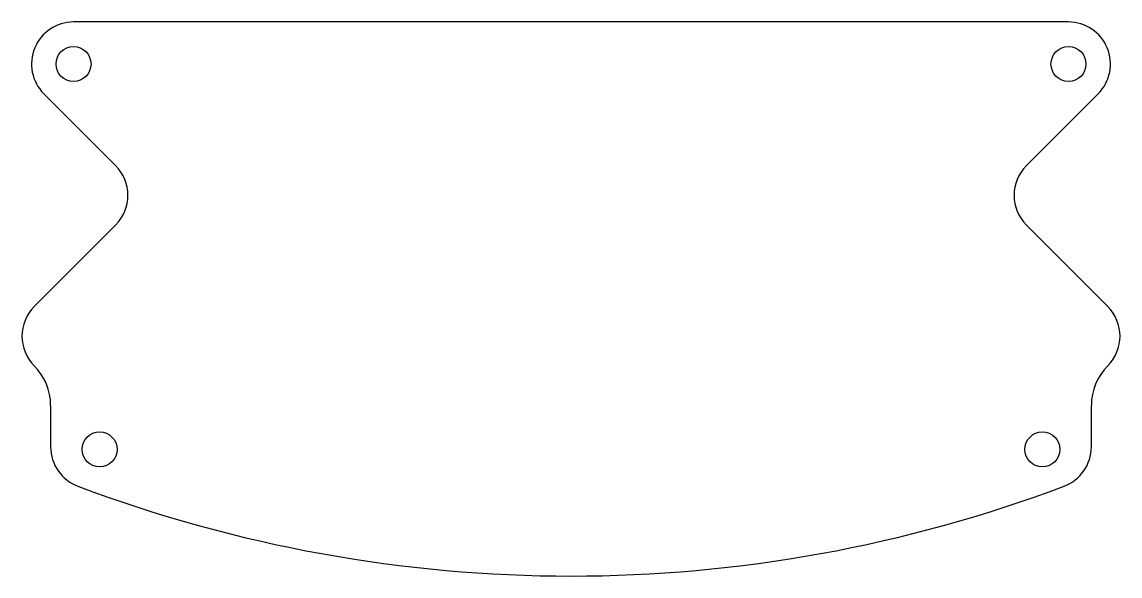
# Model space of a CAD drawing. Header units: centimetres. Extents: x -3.92 to 3.92, y -10 to 0.
# Drawn here: x -3.92 to 3.92, y -10 to -6.05 of the extents above; entities outside this region: 1.
import ezdxf

# ---------------------------------------------------------------- set-up
doc = ezdxf.new("R2010")
doc.units = ezdxf.units.CM
doc.header["$MEASUREMENT"] = 0
doc.layers.add('IO基板 v2_Sketch51', color=7, linetype='Continuous')

msp = doc.modelspace()

# ---------------------------------------------------------------- linework, layer by layer
at = {"layer": 'IO基板 v2_Sketch51'}
for p, q in [((3.5532, -6.0463, 0.2), (-3.5532, -6.0463, 0.2)), ((-3.7653, -6.5584, 0.2), (-3.2527, -7.0711, 0.2)), ((3.2527, -7.0711, 0.2), (3.7653, -6.5584, 0.2)), ((-3.2527, -7.4953, 0.2), (-3.8335, -8.0762, 0.2)), ((3.8335, -8.0762, 0.2), (3.2527, -7.4953, 0.2)), ((-3.7164, -8.7833, 0.2), (-3.7164, -9.0785, 0.2)), ((3.7164, -9.0785, 0.2), (3.7164, -8.7833, 0.2))]:
    msp.add_line(p, q, dxfattribs=at)
for centre in [(-3.5532, -6.3463, 0.2), (3.5532, -6.3463, 0.2), (-3.3671, -9.0968, 0.2), (3.3671, -9.0968, 0.2)]:
    msp.add_circle(centre, 0.125, dxfattribs=at)
for centre, radius, start, end in [((-3.5532, -6.3463, 0.2), 0.3, 90, 225), ((3.5532, -6.3463, 0.2), 0.3, 315, 90), ((-3.4648, -7.2832, 0.2), 0.3, 315, 45), ((3.4648, -7.2832, 0.2), 0.3, 135, 225), ((-3.6214, -8.2883, 0.2), 0.3, 135, 225), ((3.6214, -8.2883, 0.2), 0.3, 315, 45), ((-4.1164, -8.7833, 0.2), 0.4, 0, 45), ((4.1164, -8.7833, 0.2), 0.4, 135, 180), ((-3.4164, -9.0785, 0.2), 0.3, 180, 249.37798), ((3.4164, -9.0785, 0.2), 0.3, 290.62202, 0), ((0, 0, 0.2), 10, 249.37798, 290.62202)]:
    msp.add_arc(centre, radius, start, end, dxfattribs=at)
msp.add_point((0, 0, 0.2), dxfattribs=at)

doc.saveas('drawing.dxf')
